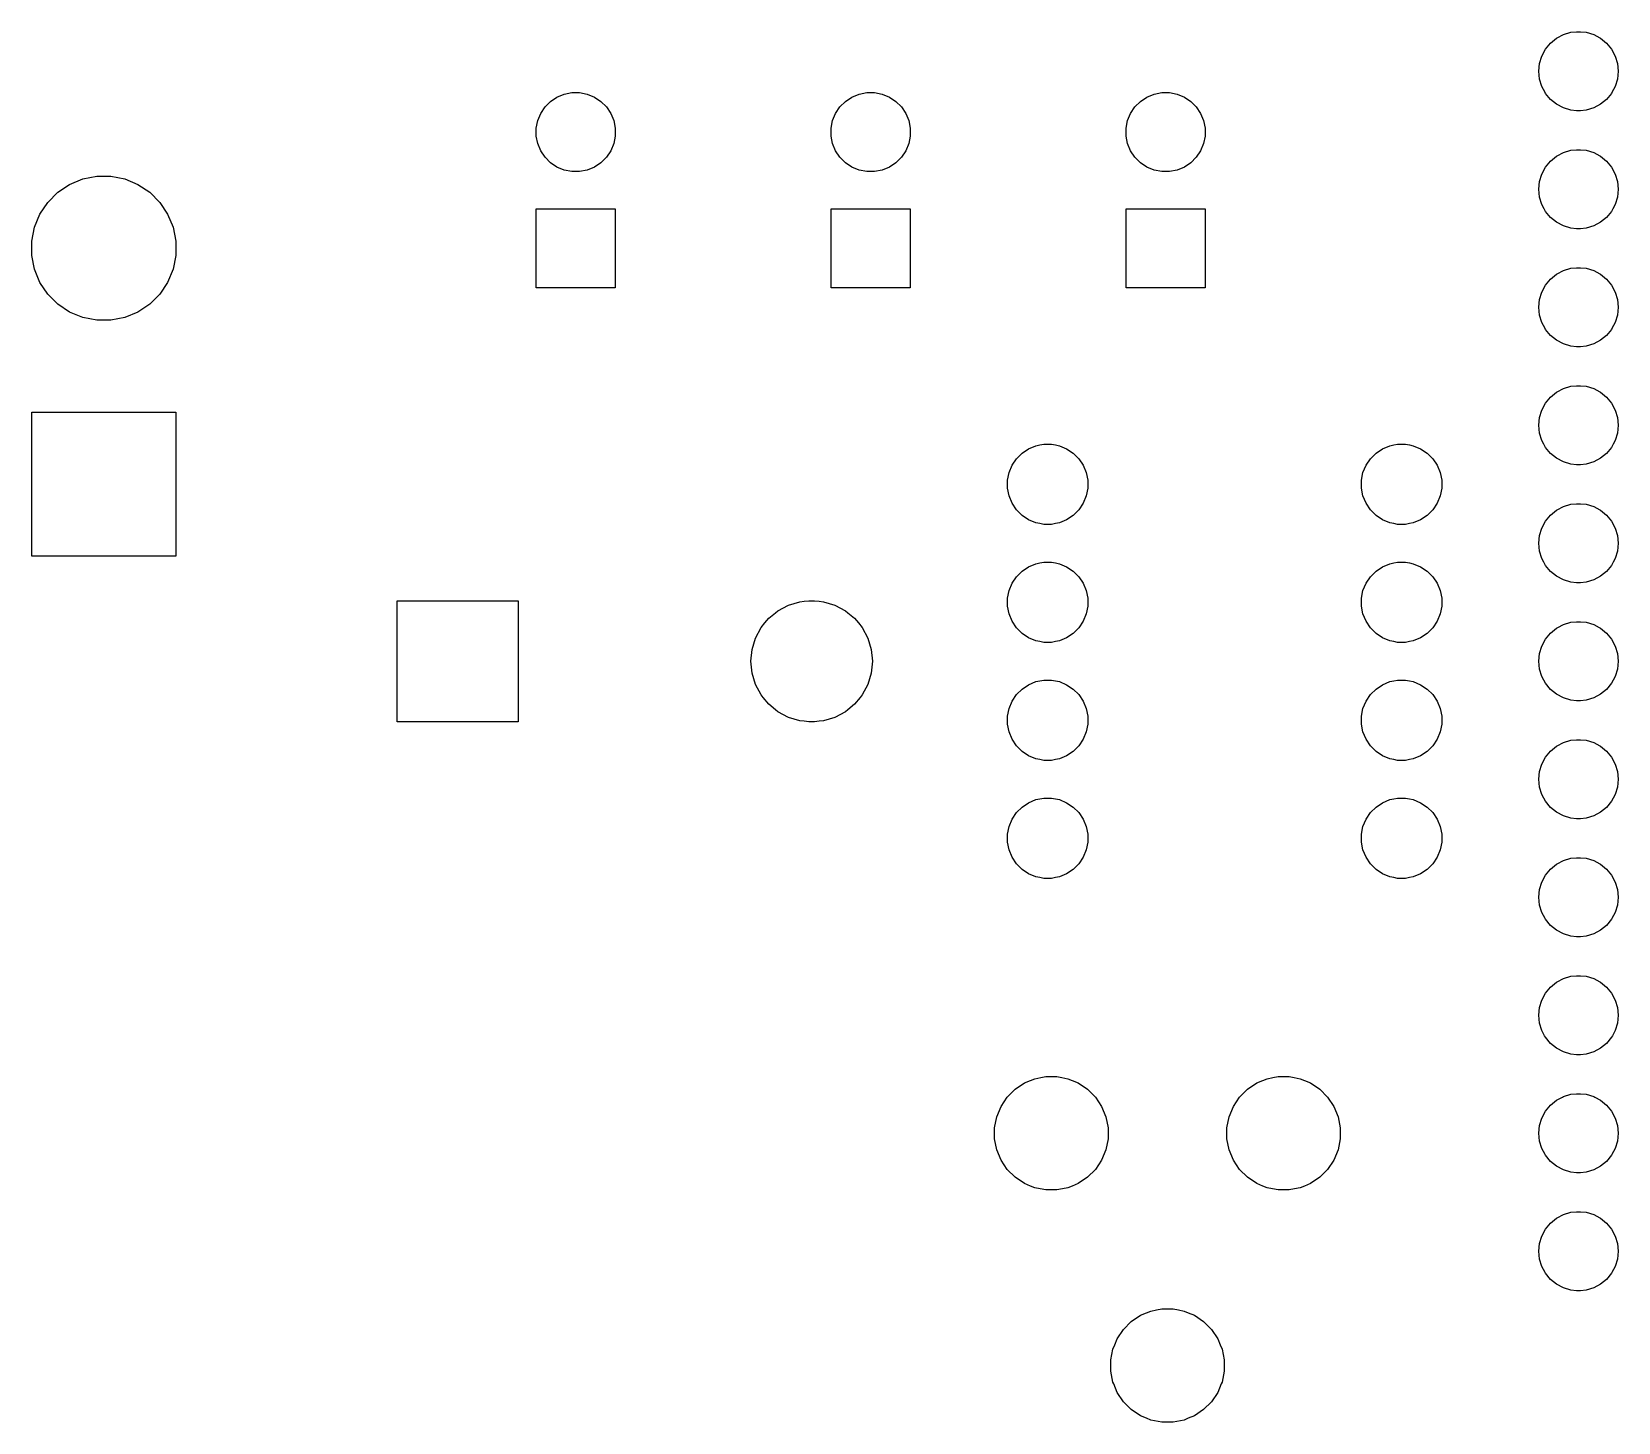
# Model space of a CAD drawing. Extents: x 67 to 158.1, y -118.7 to -39.9.
# Drawn here: x 67.03 to 101.19, y -116.71 to -86.78 of the extents above; entities that cross this region are included whole.
import ezdxf

# ---------------------------------------------------------------- set-up
doc = ezdxf.new("R2010")
doc.units = 0
doc.header["$MEASUREMENT"] = 0
doc.layers.add('BLACK', color=7, linetype='CONTINUOUS')

msp = doc.modelspace()

# ---------------------------------------------------------------- linework, layer by layer
at = {"layer": 'BLACK', "linetype": 'CONTINUOUS'}
for p, q in [((99.619, -87.1549), (99.7253, -87.0253)), ((99.7253, -87.0253), (99.8549, -86.919)), ((99.8549, -86.919), (99.8701, -86.9109)), ((99.8701, -86.9109), (100.003, -86.84)), ((100.003, -86.84), (100.163, -86.7913)), ((100.163, -86.7913), (100.288, -86.779)), ((100.288, -86.779), (100.372, -86.779)), ((100.372, -86.779), (100.497, -86.7913)), ((100.497, -86.7913), (100.657, -86.84)), ((100.657, -86.84), (100.79, -86.9109)), ((100.79, -86.9109), (100.805, -86.919)), ((100.805, -86.919), (100.935, -87.0253)), ((100.935, -87.0253), (101.041, -87.1549)), ((99.4913, -87.4632), (99.54, -87.3028)), ((99.54, -87.3028), (99.619, -87.1549)), ((99.619, -87.1549), (99.619, -87.1549)), ((101.041, -87.1549), (101.041, -87.1549)), ((101.041, -87.1549), (101.12, -87.3028)), ((101.12, -87.3028), (101.169, -87.4632)), ((99.4749, -87.63), (99.4913, -87.4632)), ((99.4913, -87.7968), (99.4749, -87.63)), ((101.169, -87.4632), (101.185, -87.63)), ((101.185, -87.63), (101.169, -87.7968)), ((78.3369, -88.1859), (78.4918, -88.1217)), ((78.4918, -88.1217), (78.6562, -88.089)), ((78.6562, -88.089), (78.8238, -88.089)), ((78.8238, -88.089), (78.9882, -88.1217)), ((78.9882, -88.1217), (79.1431, -88.1859)), ((84.6869, -88.1859), (84.8418, -88.1217)), ((84.8418, -88.1217), (85.0062, -88.089)), ((85.0062, -88.089), (85.1738, -88.089)), ((85.1738, -88.089), (85.3382, -88.1217)), ((85.3382, -88.1217), (85.4931, -88.1859)), ((91.0369, -88.1859), (91.1918, -88.1217)), ((91.1918, -88.1217), (91.3562, -88.089)), ((91.3562, -88.089), (91.5238, -88.089)), ((91.5238, -88.089), (91.6882, -88.1217)), ((91.6882, -88.1217), (91.8431, -88.1859)), ((99.54, -87.9572), (99.4913, -87.7968)), ((99.6104, -88.089), (99.54, -87.9572)), ((99.619, -88.1051), (99.6104, -88.089)), ((99.7253, -88.2347), (99.619, -88.1051)), ((101.041, -88.1051), (100.935, -88.2347)), ((101.05, -88.089), (101.041, -88.1051)), ((101.12, -87.9572), (101.05, -88.089)), ((101.169, -87.7968), (101.12, -87.9572)), ((77.9859, -88.5369), (78.079, -88.3975)), ((78.079, -88.3975), (78.1975, -88.279)), ((78.1975, -88.279), (78.3369, -88.1859)), ((79.1431, -88.1859), (79.2825, -88.279)), ((79.2825, -88.279), (79.401, -88.3975)), ((79.401, -88.3975), (79.4941, -88.5369)), ((84.3359, -88.5369), (84.429, -88.3975)), ((84.429, -88.3975), (84.5475, -88.279)), ((84.5475, -88.279), (84.6869, -88.1859)), ((85.4931, -88.1859), (85.6325, -88.279)), ((85.6325, -88.279), (85.751, -88.3975)), ((85.751, -88.3975), (85.8441, -88.5369)), ((90.6859, -88.5369), (90.779, -88.3975)), ((90.779, -88.3975), (90.8975, -88.279)), ((90.8975, -88.279), (91.0369, -88.1859)), ((91.8431, -88.1859), (91.9825, -88.279)), ((91.9825, -88.279), (92.101, -88.3975)), ((92.101, -88.3975), (92.1941, -88.5369)), ((99.8549, -88.341), (99.7253, -88.2347)), ((100.003, -88.42), (99.8549, -88.341)), ((99.8549, -88.341), (99.8549, -88.341)), ((100.163, -88.4687), (100.003, -88.42)), ((100.657, -88.42), (100.497, -88.4687)), ((100.805, -88.341), (100.657, -88.42)), ((100.935, -88.2347), (100.805, -88.341)), ((100.805, -88.341), (100.805, -88.341)), ((77.889, -88.8562), (77.9217, -88.6918)), ((77.9217, -88.6918), (77.9859, -88.5369)), ((79.4941, -88.5369), (79.5583, -88.6918)), ((79.5583, -88.6918), (79.591, -88.8562)), ((84.239, -88.8562), (84.2717, -88.6918)), ((84.2717, -88.6918), (84.3359, -88.5369)), ((85.8441, -88.5369), (85.9083, -88.6918)), ((85.9083, -88.6918), (85.941, -88.8562)), ((90.589, -88.8562), (90.6217, -88.6918)), ((90.6217, -88.6918), (90.6859, -88.5369)), ((92.1941, -88.5369), (92.2583, -88.6918)), ((92.2583, -88.6918), (92.291, -88.8562)), ((100.288, -88.481), (100.163, -88.4687)), ((100.372, -88.481), (100.288, -88.481)), ((100.497, -88.4687), (100.372, -88.481)), ((77.889, -89.0238), (77.889, -88.8562)), ((77.9217, -89.1882), (77.889, -89.0238)), ((79.591, -89.0238), (79.5583, -89.1882)), ((79.591, -88.8562), (79.591, -89.0238)), ((84.239, -89.0238), (84.239, -88.8562)), ((84.2717, -89.1882), (84.239, -89.0238)), ((85.941, -89.0238), (85.9083, -89.1882)), ((85.941, -88.8562), (85.941, -89.0238)), ((90.589, -89.0238), (90.589, -88.8562)), ((90.6217, -89.1882), (90.589, -89.0238)), ((92.291, -89.0238), (92.2583, -89.1882)), ((92.291, -88.8562), (92.291, -89.0238)), ((77.9859, -89.3431), (77.9217, -89.1882)), ((78.079, -89.4825), (77.9859, -89.3431)), ((78.1975, -89.601), (78.079, -89.4825)), ((79.401, -89.4825), (79.2825, -89.601)), ((79.4941, -89.3431), (79.401, -89.4825)), ((79.5583, -89.1882), (79.4941, -89.3431)), ((84.3359, -89.3431), (84.2717, -89.1882)), ((84.429, -89.4825), (84.3359, -89.3431)), ((84.5475, -89.601), (84.429, -89.4825)), ((85.751, -89.4825), (85.6325, -89.601)), ((85.8441, -89.3431), (85.751, -89.4825)), ((85.9083, -89.1882), (85.8441, -89.3431)), ((90.6859, -89.3431), (90.6217, -89.1882)), ((90.779, -89.4825), (90.6859, -89.3431)), ((90.8975, -89.601), (90.779, -89.4825)), ((92.101, -89.4825), (91.9825, -89.601)), ((92.1941, -89.3431), (92.101, -89.4825)), ((92.2583, -89.1882), (92.1941, -89.3431)), ((99.7253, -89.5653), (99.8549, -89.459)), ((99.8549, -89.459), (99.8701, -89.4509)), ((99.8701, -89.4509), (100.003, -89.38)), ((100.003, -89.38), (100.163, -89.3313)), ((100.163, -89.3313), (100.288, -89.319)), ((100.288, -89.319), (100.372, -89.319)), ((100.372, -89.319), (100.497, -89.3313)), ((100.497, -89.3313), (100.657, -89.38)), ((100.657, -89.38), (100.79, -89.4509)), ((100.79, -89.4509), (100.805, -89.459)), ((100.805, -89.459), (100.935, -89.5653)), ((78.3369, -89.6941), (78.1975, -89.601)), ((78.4918, -89.7583), (78.3369, -89.6941)), ((78.6562, -89.791), (78.4918, -89.7583)), ((78.8238, -89.791), (78.6562, -89.791)), ((78.9882, -89.7583), (78.8238, -89.791)), ((79.1431, -89.6941), (78.9882, -89.7583)), ((79.2825, -89.601), (79.1431, -89.6941)), ((84.6869, -89.6941), (84.5475, -89.601)), ((84.8418, -89.7583), (84.6869, -89.6941)), ((85.0062, -89.791), (84.8418, -89.7583)), ((85.1738, -89.791), (85.0062, -89.791)), ((85.3382, -89.7583), (85.1738, -89.791)), ((85.4931, -89.6941), (85.3382, -89.7583)), ((85.6325, -89.601), (85.4931, -89.6941)), ((91.0369, -89.6941), (90.8975, -89.601)), ((91.1918, -89.7583), (91.0369, -89.6941)), ((91.3562, -89.791), (91.1918, -89.7583)), ((91.5238, -89.791), (91.3562, -89.791)), ((91.6882, -89.7583), (91.5238, -89.791)), ((91.8431, -89.6941), (91.6882, -89.7583)), ((91.9825, -89.601), (91.8431, -89.6941)), ((99.54, -89.8428), (99.619, -89.6949)), ((99.619, -89.6949), (99.7253, -89.5653)), ((99.619, -89.6949), (99.619, -89.6949)), ((100.935, -89.5653), (101.041, -89.6949)), ((101.041, -89.6949), (101.041, -89.6949)), ((101.041, -89.6949), (101.12, -89.8428)), ((67.5913, -90.2353), (67.8453, -90.0655)), ((67.8453, -90.0655), (68.1276, -89.9486)), ((68.1276, -89.9486), (68.2774, -89.9188)), ((68.2774, -89.9188), (68.4272, -89.889)), ((68.4272, -89.889), (68.7328, -89.889)), ((68.7328, -89.889), (68.8826, -89.9188)), ((68.8826, -89.9188), (69.0324, -89.9486)), ((69.0324, -89.9486), (69.3147, -90.0655)), ((69.3147, -90.0655), (69.5687, -90.2353)), ((99.4749, -90.17), (99.4913, -90.0032)), ((99.4913, -90.3368), (99.4749, -90.17)), ((99.4913, -90.0032), (99.54, -89.8428)), ((101.12, -89.8428), (101.169, -90.0032)), ((101.169, -90.0032), (101.185, -90.17)), ((101.185, -90.17), (101.169, -90.3368)), ((67.2055, -90.7053), (67.3753, -90.4513)), ((67.3753, -90.4513), (67.5913, -90.2353)), ((69.5687, -90.2353), (69.7847, -90.4513)), ((69.7847, -90.4513), (69.9545, -90.7053)), ((99.54, -90.4972), (99.4913, -90.3368)), ((99.589, -90.589), (99.54, -90.4972)), ((101.12, -90.4972), (101.071, -90.589)), ((101.169, -90.3368), (101.12, -90.4972)), ((67.0886, -90.9876), (67.2055, -90.7053)), ((69.9545, -90.7053), (70.0714, -90.9876)), ((77.889, -92.291), (77.889, -90.589)), ((77.889, -90.589), (79.591, -90.589)), ((79.591, -90.589), (79.591, -92.291)), ((84.239, -92.291), (84.239, -90.589)), ((84.239, -90.589), (85.941, -90.589)), ((85.941, -90.589), (85.941, -92.291)), ((90.589, -92.291), (90.589, -90.589)), ((90.589, -90.589), (92.291, -90.589)), ((92.291, -90.589), (92.291, -92.291)), ((99.619, -90.6451), (99.589, -90.589)), ((99.7253, -90.7747), (99.619, -90.6451)), ((99.8549, -90.881), (99.7253, -90.7747)), ((100.935, -90.7747), (100.805, -90.881)), ((101.041, -90.6451), (100.935, -90.7747)), ((101.071, -90.589), (101.041, -90.6451)), ((67.029, -91.2872), (67.0886, -90.9876)), ((70.0714, -90.9876), (70.131, -91.2872)), ((100.003, -90.96), (99.8549, -90.881)), ((99.8549, -90.881), (99.8549, -90.881)), ((100.163, -91.0087), (100.003, -90.96)), ((100.288, -91.021), (100.163, -91.0087)), ((100.372, -91.021), (100.288, -91.021)), ((100.497, -91.0087), (100.372, -91.021)), ((100.657, -90.96), (100.497, -91.0087)), ((100.805, -90.881), (100.657, -90.96)), ((100.805, -90.881), (100.805, -90.881)), ((67.029, -91.5928), (67.029, -91.2872)), ((70.131, -91.2872), (70.131, -91.5928)), ((67.0886, -91.8924), (67.029, -91.5928)), ((70.131, -91.5928), (70.0714, -91.8924)), ((100.003, -91.92), (100.163, -91.8713)), ((100.163, -91.8713), (100.288, -91.859)), ((100.288, -91.859), (100.372, -91.859)), ((100.372, -91.859), (100.497, -91.8713)), ((100.497, -91.8713), (100.657, -91.92)), ((67.2055, -92.1747), (67.0886, -91.8924)), ((67.3753, -92.4287), (67.2055, -92.1747)), ((69.9545, -92.1747), (69.7847, -92.4287)), ((70.0714, -91.8924), (69.9545, -92.1747)), ((99.619, -92.2349), (99.7253, -92.1053)), ((99.7253, -92.1053), (99.8549, -91.999)), ((99.8549, -91.999), (99.8701, -91.9909)), ((99.8701, -91.9909), (100.003, -91.92)), ((100.657, -91.92), (100.79, -91.9909)), ((100.79, -91.9909), (100.805, -91.999)), ((100.805, -91.999), (100.935, -92.1053)), ((100.935, -92.1053), (101.041, -92.2349)), ((67.5913, -92.6447), (67.3753, -92.4287)), ((69.7847, -92.4287), (69.5687, -92.6447)), ((79.591, -92.291), (77.889, -92.291)), ((85.941, -92.291), (84.239, -92.291)), ((92.291, -92.291), (90.589, -92.291)), ((99.4749, -92.71), (99.4913, -92.5432)), ((99.4913, -92.5432), (99.54, -92.3828)), ((99.54, -92.3828), (99.619, -92.2349)), ((99.619, -92.2349), (99.619, -92.2349)), ((101.041, -92.2349), (101.041, -92.2349)), ((101.041, -92.2349), (101.12, -92.3828)), ((101.12, -92.3828), (101.169, -92.5432)), ((101.169, -92.5432), (101.185, -92.71)), ((67.8453, -92.8145), (67.5913, -92.6447)), ((68.1276, -92.9314), (67.8453, -92.8145)), ((69.3147, -92.8145), (69.0324, -92.9314)), ((69.5687, -92.6447), (69.3147, -92.8145)), ((99.4913, -92.8768), (99.4749, -92.71)), ((99.54, -93.0372), (99.4913, -92.8768)), ((101.169, -92.8768), (101.12, -93.0372)), ((101.185, -92.71), (101.169, -92.8768)), ((68.2774, -92.9612), (68.1276, -92.9314)), ((68.4272, -92.991), (68.2774, -92.9612)), ((68.7328, -92.991), (68.4272, -92.991)), ((68.8826, -92.9612), (68.7328, -92.991)), ((69.0324, -92.9314), (68.8826, -92.9612)), ((99.6109, -93.1699), (99.54, -93.0372)), ((99.619, -93.1851), (99.6109, -93.1699)), ((99.7253, -93.3147), (99.619, -93.1851)), ((101.041, -93.1851), (100.935, -93.3147)), ((101.049, -93.1699), (101.041, -93.1851)), ((101.12, -93.0372), (101.049, -93.1699)), ((99.8549, -93.421), (99.7253, -93.3147)), ((100.003, -93.5), (99.8549, -93.421)), ((99.8549, -93.421), (99.8549, -93.421)), ((100.163, -93.5487), (100.003, -93.5)), ((100.288, -93.561), (100.163, -93.5487)), ((100.372, -93.561), (100.288, -93.561)), ((100.497, -93.5487), (100.372, -93.561)), ((100.657, -93.5), (100.497, -93.5487)), ((100.805, -93.421), (100.657, -93.5)), ((100.935, -93.3147), (100.805, -93.421)), ((100.805, -93.421), (100.805, -93.421)), ((99.7253, -94.6453), (99.8549, -94.539)), ((99.8549, -94.539), (99.8701, -94.5309)), ((99.8701, -94.5309), (100.003, -94.46)), ((100.003, -94.46), (100.163, -94.4113)), ((100.163, -94.4113), (100.288, -94.399)), ((100.288, -94.399), (100.372, -94.399)), ((100.372, -94.399), (100.497, -94.4113)), ((100.497, -94.4113), (100.657, -94.46)), ((100.657, -94.46), (100.79, -94.5309)), ((100.79, -94.5309), (100.805, -94.539)), ((100.805, -94.539), (100.935, -94.6453)), ((99.4913, -95.0832), (99.54, -94.9228)), ((99.54, -94.9228), (99.619, -94.7749)), ((99.619, -94.7749), (99.7253, -94.6453)), ((99.619, -94.7749), (99.619, -94.7749)), ((100.935, -94.6453), (101.041, -94.7749)), ((101.041, -94.7749), (101.041, -94.7749)), ((101.041, -94.7749), (101.12, -94.9228)), ((101.12, -94.9228), (101.169, -95.0832)), ((67.029, -98.071), (67.029, -94.969)), ((67.029, -94.969), (70.131, -94.969)), ((70.131, -94.969), (70.131, -98.071)), ((99.4749, -95.25), (99.4913, -95.0832)), ((99.4913, -95.4168), (99.4749, -95.25)), ((101.169, -95.0832), (101.185, -95.25)), ((101.185, -95.25), (101.169, -95.4168)), ((99.54, -95.5772), (99.4913, -95.4168)), ((99.5822, -95.6562), (99.54, -95.5772)), ((101.12, -95.5772), (101.078, -95.6562)), ((101.169, -95.4168), (101.12, -95.5772)), ((88.1345, -96.1108), (88.229, -95.9694)), ((88.229, -95.9694), (88.3494, -95.849)), ((88.3494, -95.849), (88.4908, -95.7545)), ((88.4908, -95.7545), (88.648, -95.6894)), ((88.648, -95.6894), (88.7315, -95.6728)), ((88.7315, -95.6728), (88.8149, -95.6562)), ((88.8149, -95.6562), (88.9851, -95.6562)), ((88.9851, -95.6562), (89.0685, -95.6728)), ((89.0685, -95.6728), (89.152, -95.6894)), ((89.152, -95.6894), (89.3092, -95.7545)), ((89.3092, -95.7545), (89.4506, -95.849)), ((89.4506, -95.849), (89.571, -95.9694)), ((89.571, -95.9694), (89.6655, -96.1108)), ((95.7545, -96.1108), (95.849, -95.9694)), ((95.849, -95.9694), (95.9694, -95.849)), ((95.9694, -95.849), (96.1108, -95.7545)), ((96.1108, -95.7545), (96.268, -95.6894)), ((96.268, -95.6894), (96.3515, -95.6728)), ((96.3515, -95.6728), (96.4349, -95.6562)), ((96.4349, -95.6562), (96.6051, -95.6562)), ((96.6051, -95.6562), (96.6885, -95.6728)), ((96.6885, -95.6728), (96.772, -95.6894)), ((96.772, -95.6894), (96.9292, -95.7545)), ((96.9292, -95.7545), (97.0706, -95.849)), ((97.0706, -95.849), (97.191, -95.9694)), ((97.191, -95.9694), (97.2855, -96.1108)), ((99.619, -95.7251), (99.5822, -95.6562)), ((99.7253, -95.8547), (99.619, -95.7251)), ((99.8549, -95.961), (99.7253, -95.8547)), ((100.003, -96.04), (99.8549, -95.961)), ((99.8549, -95.961), (99.8549, -95.961)), ((100.805, -95.961), (100.657, -96.04)), ((100.935, -95.8547), (100.805, -95.961)), ((100.805, -95.961), (100.805, -95.961)), ((101.041, -95.7251), (100.935, -95.8547)), ((101.078, -95.6562), (101.041, -95.7251)), ((88.0362, -96.4349), (88.0694, -96.268)), ((88.0694, -96.268), (88.1345, -96.1108)), ((89.6655, -96.1108), (89.7306, -96.268)), ((89.7306, -96.268), (89.7638, -96.4349)), ((95.6562, -96.4349), (95.6894, -96.268)), ((95.6894, -96.268), (95.7545, -96.1108)), ((97.2855, -96.1108), (97.3506, -96.268)), ((97.3506, -96.268), (97.3838, -96.4349)), ((100.163, -96.0887), (100.003, -96.04)), ((100.288, -96.101), (100.163, -96.0887)), ((100.372, -96.101), (100.288, -96.101)), ((100.497, -96.0887), (100.372, -96.101)), ((100.657, -96.04), (100.497, -96.0887)), ((88.0362, -96.6051), (88.0362, -96.4349)), ((88.0694, -96.772), (88.0362, -96.6051)), ((89.7638, -96.6051), (89.7306, -96.772)), ((89.7638, -96.4349), (89.7638, -96.6051)), ((95.6562, -96.6051), (95.6562, -96.4349)), ((95.6894, -96.772), (95.6562, -96.6051)), ((97.3838, -96.6051), (97.3506, -96.772)), ((97.3838, -96.4349), (97.3838, -96.6051)), ((88.1345, -96.9292), (88.0694, -96.772)), ((88.229, -97.0706), (88.1345, -96.9292)), ((89.6655, -96.9292), (89.571, -97.0706)), ((89.7306, -96.772), (89.6655, -96.9292)), ((95.7545, -96.9292), (95.6894, -96.772)), ((95.849, -97.0706), (95.7545, -96.9292)), ((97.2855, -96.9292), (97.191, -97.0706)), ((97.3506, -96.772), (97.2855, -96.9292)), ((99.8706, -97.0706), (100.003, -97)), ((100.003, -97), (100.163, -96.9513)), ((100.163, -96.9513), (100.288, -96.939)), ((100.288, -96.939), (100.372, -96.939)), ((100.372, -96.939), (100.497, -96.9513)), ((100.497, -96.9513), (100.657, -97)), ((100.657, -97), (100.789, -97.0706)), ((88.3494, -97.191), (88.229, -97.0706)), ((88.4908, -97.2855), (88.3494, -97.191)), ((88.648, -97.3506), (88.4908, -97.2855)), ((89.3092, -97.2855), (89.152, -97.3506)), ((89.4506, -97.191), (89.3092, -97.2855)), ((89.571, -97.0706), (89.4506, -97.191)), ((95.9694, -97.191), (95.849, -97.0706)), ((96.1108, -97.2855), (95.9694, -97.191)), ((96.268, -97.3506), (96.1108, -97.2855)), ((96.9292, -97.2855), (96.772, -97.3506)), ((97.0706, -97.191), (96.9292, -97.2855)), ((97.191, -97.0706), (97.0706, -97.191)), ((99.54, -97.4628), (99.619, -97.3149)), ((99.619, -97.3149), (99.7253, -97.1853)), ((99.619, -97.3149), (99.619, -97.3149)), ((99.7253, -97.1853), (99.8549, -97.079)), ((99.8549, -97.079), (99.8706, -97.0706)), ((100.789, -97.0706), (100.805, -97.079)), ((100.805, -97.079), (100.935, -97.1853)), ((100.935, -97.1853), (101.041, -97.3149)), ((101.041, -97.3149), (101.041, -97.3149)), ((101.041, -97.3149), (101.12, -97.4628)), ((88.7315, -97.3672), (88.648, -97.3506)), ((88.8149, -97.3838), (88.7315, -97.3672)), ((88.9851, -97.3838), (88.8149, -97.3838)), ((89.0685, -97.3672), (88.9851, -97.3838)), ((89.152, -97.3506), (89.0685, -97.3672)), ((96.3515, -97.3672), (96.268, -97.3506)), ((96.4349, -97.3838), (96.3515, -97.3672)), ((96.6051, -97.3838), (96.4349, -97.3838)), ((96.6885, -97.3672), (96.6051, -97.3838)), ((96.772, -97.3506), (96.6885, -97.3672)), ((99.4749, -97.79), (99.4913, -97.6232)), ((99.4913, -97.6232), (99.54, -97.4628)), ((101.12, -97.4628), (101.169, -97.6232)), ((101.169, -97.6232), (101.185, -97.79)), ((99.4913, -97.9568), (99.4749, -97.79)), ((99.54, -98.1172), (99.4913, -97.9568)), ((101.169, -97.9568), (101.12, -98.1172)), ((101.185, -97.79), (101.169, -97.9568)), ((70.131, -98.071), (67.029, -98.071)), ((88.3494, -98.389), (88.4908, -98.2945)), ((88.4908, -98.2945), (88.648, -98.2294)), ((88.648, -98.2294), (88.7315, -98.2128)), ((88.7315, -98.2128), (88.8149, -98.1962)), ((88.8149, -98.1962), (88.9851, -98.1962)), ((88.9851, -98.1962), (89.0685, -98.2128)), ((89.0685, -98.2128), (89.152, -98.2294)), ((89.152, -98.2294), (89.3092, -98.2945)), ((89.3092, -98.2945), (89.4506, -98.389)), ((95.9694, -98.389), (96.1108, -98.2945)), ((96.1108, -98.2945), (96.268, -98.2294)), ((96.268, -98.2294), (96.3515, -98.2128)), ((96.3515, -98.2128), (96.4349, -98.1962)), ((96.4349, -98.1962), (96.6051, -98.1962)), ((96.6051, -98.1962), (96.6885, -98.2128)), ((96.6885, -98.2128), (96.772, -98.2294)), ((96.772, -98.2294), (96.9292, -98.2945)), ((96.9292, -98.2945), (97.0706, -98.389)), ((99.5822, -98.1962), (99.54, -98.1172)), ((99.619, -98.2651), (99.5822, -98.1962)), ((99.7253, -98.3947), (99.619, -98.2651)), ((101.041, -98.2651), (100.935, -98.3947)), ((101.078, -98.1962), (101.041, -98.2651)), ((101.12, -98.1172), (101.078, -98.1962)), ((88.0694, -98.808), (88.1345, -98.6508)), ((88.1345, -98.6508), (88.229, -98.5094)), ((88.229, -98.5094), (88.3494, -98.389)), ((89.4506, -98.389), (89.571, -98.5094)), ((89.571, -98.5094), (89.6655, -98.6508)), ((89.6655, -98.6508), (89.7306, -98.808)), ((95.6894, -98.808), (95.7545, -98.6508)), ((95.7545, -98.6508), (95.849, -98.5094)), ((95.849, -98.5094), (95.9694, -98.389)), ((97.0706, -98.389), (97.191, -98.5094)), ((97.191, -98.5094), (97.2855, -98.6508)), ((97.2855, -98.6508), (97.3506, -98.808)), ((99.8549, -98.501), (99.7253, -98.3947)), ((100.003, -98.58), (99.8549, -98.501)), ((99.8549, -98.501), (99.8549, -98.501)), ((100.163, -98.6287), (100.003, -98.58)), ((100.288, -98.641), (100.163, -98.6287)), ((100.372, -98.641), (100.288, -98.641)), ((100.497, -98.6287), (100.372, -98.641)), ((100.657, -98.58), (100.497, -98.6287)), ((100.805, -98.501), (100.657, -98.58)), ((100.935, -98.3947), (100.805, -98.501)), ((100.805, -98.501), (100.805, -98.501)), ((74.899, -101.631), (74.899, -99.029)), ((74.899, -99.029), (77.501, -99.029)), ((77.501, -99.029), (77.501, -101.631)), ((83.3197, -99.1222), (83.565, -99.0478)), ((83.565, -99.0478), (83.6605, -99.0384)), ((83.6605, -99.0384), (83.7561, -99.029)), ((83.7561, -99.029), (83.8839, -99.029)), ((83.8839, -99.029), (83.9795, -99.0384)), ((83.9795, -99.0384), (84.075, -99.0478)), ((84.075, -99.0478), (84.3203, -99.1222)), ((88.0362, -98.9749), (88.0694, -98.808)), ((88.0362, -99.1451), (88.0362, -98.9749)), ((89.7306, -98.808), (89.7638, -98.9749)), ((89.7638, -98.9749), (89.7638, -99.1451)), ((95.6562, -98.9749), (95.6894, -98.808)), ((95.6562, -99.1451), (95.6562, -98.9749)), ((97.3506, -98.808), (97.3838, -98.9749)), ((97.3838, -98.9749), (97.3838, -99.1451)), ((82.8956, -99.4056), (83.0421, -99.2854)), ((83.0421, -99.2854), (83.0937, -99.243)), ((83.0937, -99.243), (83.3197, -99.1222)), ((84.3203, -99.1222), (84.5463, -99.243)), ((84.5463, -99.243), (84.5979, -99.2854)), ((84.5979, -99.2854), (84.7444, -99.4056)), ((88.0694, -99.312), (88.0362, -99.1451)), ((88.1345, -99.4692), (88.0694, -99.312)), ((89.7306, -99.312), (89.6655, -99.4692)), ((89.7638, -99.1451), (89.7306, -99.312)), ((95.6894, -99.312), (95.6562, -99.1451)), ((95.7545, -99.4692), (95.6894, -99.312)), ((97.3506, -99.312), (97.2855, -99.4692)), ((97.3838, -99.1451), (97.3506, -99.312)), ((82.6122, -99.8297), (82.733, -99.6037)), ((82.733, -99.6037), (82.8145, -99.5045)), ((82.8145, -99.5045), (82.8956, -99.4056)), ((84.7444, -99.4056), (84.8255, -99.5045)), ((84.8255, -99.5045), (84.907, -99.6037)), ((84.907, -99.6037), (85.0278, -99.8297)), ((88.229, -99.6106), (88.1345, -99.4692)), ((88.3494, -99.731), (88.229, -99.6106)), ((88.4908, -99.8255), (88.3494, -99.731)), ((89.4506, -99.731), (89.3092, -99.8255)), ((89.571, -99.6106), (89.4506, -99.731)), ((89.6655, -99.4692), (89.571, -99.6106)), ((95.849, -99.6106), (95.7545, -99.4692)), ((95.9694, -99.731), (95.849, -99.6106)), ((96.1108, -99.8255), (95.9694, -99.731)), ((97.0706, -99.731), (96.9292, -99.8255)), ((97.191, -99.6106), (97.0706, -99.731)), ((97.2855, -99.4692), (97.191, -99.6106)), ((99.619, -99.8549), (99.7253, -99.7253)), ((99.7253, -99.7253), (99.8549, -99.619)), ((99.8549, -99.619), (99.8835, -99.6037)), ((99.8835, -99.6037), (100.003, -99.54)), ((100.003, -99.54), (100.163, -99.4913)), ((100.163, -99.4913), (100.288, -99.479)), ((100.288, -99.479), (100.372, -99.479)), ((100.372, -99.479), (100.497, -99.4913)), ((100.497, -99.4913), (100.657, -99.54)), ((100.657, -99.54), (100.776, -99.6037)), ((100.776, -99.6037), (100.805, -99.619)), ((100.805, -99.619), (100.935, -99.7253)), ((100.935, -99.7253), (101.041, -99.8549)), ((82.5127, -100.33), (82.5378, -100.075)), ((82.5378, -100.075), (82.6122, -99.8297)), ((85.0278, -99.8297), (85.1022, -100.075)), ((85.1022, -100.075), (85.1273, -100.33)), ((88.648, -99.8906), (88.4908, -99.8255)), ((88.7315, -99.9072), (88.648, -99.8906)), ((88.8149, -99.9238), (88.7315, -99.9072)), ((88.9851, -99.9238), (88.8149, -99.9238)), ((89.0685, -99.9072), (88.9851, -99.9238)), ((89.152, -99.8906), (89.0685, -99.9072)), ((89.3092, -99.8255), (89.152, -99.8906)), ((96.268, -99.8906), (96.1108, -99.8255)), ((96.3515, -99.9072), (96.268, -99.8906)), ((96.4349, -99.9238), (96.3515, -99.9072)), ((96.6051, -99.9238), (96.4349, -99.9238)), ((96.6885, -99.9072), (96.6051, -99.9238)), ((96.772, -99.8906), (96.6885, -99.9072)), ((96.9292, -99.8255), (96.772, -99.8906)), ((99.4913, -100.163), (99.54, -100.003)), ((99.54, -100.003), (99.619, -99.8549)), ((99.619, -99.8549), (99.619, -99.8549)), ((101.041, -99.8549), (101.041, -99.8549)), ((101.041, -99.8549), (101.12, -100.003)), ((101.12, -100.003), (101.169, -100.163)), ((82.5378, -100.585), (82.5127, -100.33)), ((85.1273, -100.33), (85.1022, -100.585)), ((99.4749, -100.33), (99.4913, -100.163)), ((99.4913, -100.497), (99.4749, -100.33)), ((101.169, -100.163), (101.185, -100.33)), ((101.185, -100.33), (101.169, -100.497)), ((82.6122, -100.83), (82.5378, -100.585)), ((85.1022, -100.585), (85.0278, -100.83)), ((88.648, -100.769), (88.7315, -100.753)), ((88.7315, -100.753), (88.8149, -100.736)), ((88.8149, -100.736), (88.9851, -100.736)), ((88.9851, -100.736), (89.0685, -100.753)), ((89.0685, -100.753), (89.152, -100.769)), ((96.268, -100.769), (96.3515, -100.753)), ((96.3515, -100.753), (96.4349, -100.736)), ((96.4349, -100.736), (96.6051, -100.736)), ((96.6051, -100.736), (96.6885, -100.753)), ((96.6885, -100.753), (96.772, -100.769)), ((99.54, -100.657), (99.4913, -100.497)), ((99.5822, -100.736), (99.54, -100.657)), ((99.619, -100.805), (99.5822, -100.736)), ((101.078, -100.736), (101.041, -100.805)), ((101.12, -100.657), (101.078, -100.736)), ((101.169, -100.497), (101.12, -100.657)), ((82.733, -101.056), (82.6122, -100.83)), ((82.7754, -101.108), (82.733, -101.056)), ((84.907, -101.056), (84.8646, -101.108)), ((85.0278, -100.83), (84.907, -101.056)), ((88.1345, -101.191), (88.229, -101.049)), ((88.229, -101.049), (88.3494, -100.929)), ((88.3494, -100.929), (88.4908, -100.835)), ((88.4908, -100.835), (88.648, -100.769)), ((89.152, -100.769), (89.3092, -100.835)), ((89.3092, -100.835), (89.4506, -100.929)), ((89.4506, -100.929), (89.571, -101.049)), ((89.571, -101.049), (89.6655, -101.191)), ((95.7545, -101.191), (95.849, -101.049)), ((95.849, -101.049), (95.9694, -100.929)), ((95.9694, -100.929), (96.1108, -100.835)), ((96.1108, -100.835), (96.268, -100.769)), ((96.772, -100.769), (96.9292, -100.835)), ((96.9292, -100.835), (97.0706, -100.929)), ((97.0706, -100.929), (97.191, -101.049)), ((97.191, -101.049), (97.2855, -101.191)), ((99.7253, -100.935), (99.619, -100.805)), ((99.8549, -101.041), (99.7253, -100.935)), ((100.003, -101.12), (99.8549, -101.041)), ((99.8549, -101.041), (99.8549, -101.041)), ((100.805, -101.041), (100.657, -101.12)), ((100.935, -100.935), (100.805, -101.041)), ((100.805, -101.041), (100.805, -101.041)), ((101.041, -100.805), (100.935, -100.935)), ((82.8956, -101.254), (82.7754, -101.108)), ((83.0421, -101.375), (82.8956, -101.254)), ((83.0937, -101.417), (83.0421, -101.375)), ((83.3197, -101.538), (83.0937, -101.417)), ((84.5463, -101.417), (84.3203, -101.538)), ((84.5979, -101.375), (84.5463, -101.417)), ((84.7444, -101.254), (84.5979, -101.375)), ((84.8646, -101.108), (84.7444, -101.254)), ((88.0362, -101.515), (88.0694, -101.348)), ((88.0694, -101.348), (88.1345, -101.191)), ((89.6655, -101.191), (89.7306, -101.348)), ((89.7306, -101.348), (89.7638, -101.515)), ((95.6562, -101.515), (95.6894, -101.348)), ((95.6894, -101.348), (95.7545, -101.191)), ((97.2855, -101.191), (97.3506, -101.348)), ((97.3506, -101.348), (97.3838, -101.515)), ((100.163, -101.169), (100.003, -101.12)), ((100.288, -101.181), (100.163, -101.169)), ((100.372, -101.181), (100.288, -101.181)), ((100.497, -101.169), (100.372, -101.181)), ((100.657, -101.12), (100.497, -101.169)), ((77.501, -101.631), (74.899, -101.631)), ((83.565, -101.612), (83.3197, -101.538)), ((83.6605, -101.622), (83.565, -101.612)), ((83.7561, -101.631), (83.6605, -101.622)), ((83.8839, -101.631), (83.7561, -101.631)), ((83.9795, -101.622), (83.8839, -101.631)), ((84.075, -101.612), (83.9795, -101.622)), ((84.3203, -101.538), (84.075, -101.612)), ((88.0362, -101.685), (88.0362, -101.515)), ((88.0694, -101.852), (88.0362, -101.685)), ((89.7638, -101.685), (89.7306, -101.852)), ((89.7638, -101.515), (89.7638, -101.685)), ((95.6562, -101.685), (95.6562, -101.515)), ((95.6894, -101.852), (95.6562, -101.685)), ((97.3838, -101.685), (97.3506, -101.852)), ((97.3838, -101.515), (97.3838, -101.685)), ((88.1345, -102.009), (88.0694, -101.852)), ((88.229, -102.151), (88.1345, -102.009)), ((89.6655, -102.009), (89.571, -102.151)), ((89.7306, -101.852), (89.6655, -102.009)), ((95.7545, -102.009), (95.6894, -101.852)), ((95.849, -102.151), (95.7545, -102.009)), ((97.2855, -102.009), (97.191, -102.151)), ((97.3506, -101.852), (97.2855, -102.009)), ((99.8706, -102.151), (100.003, -102.08)), ((100.003, -102.08), (100.163, -102.031)), ((100.163, -102.031), (100.288, -102.019)), ((100.288, -102.019), (100.372, -102.019)), ((100.372, -102.019), (100.497, -102.031)), ((100.497, -102.031), (100.657, -102.08)), ((100.657, -102.08), (100.789, -102.151)), ((88.3494, -102.271), (88.229, -102.151)), ((88.4908, -102.365), (88.3494, -102.271)), ((88.648, -102.431), (88.4908, -102.365)), ((88.7315, -102.447), (88.648, -102.431)), ((88.8149, -102.464), (88.7315, -102.447)), ((88.9851, -102.464), (88.8149, -102.464)), ((89.0685, -102.447), (88.9851, -102.464)), ((89.152, -102.431), (89.0685, -102.447)), ((89.3092, -102.365), (89.152, -102.431)), ((89.4506, -102.271), (89.3092, -102.365)), ((89.571, -102.151), (89.4506, -102.271)), ((95.9694, -102.271), (95.849, -102.151)), ((96.1108, -102.365), (95.9694, -102.271)), ((96.268, -102.431), (96.1108, -102.365)), ((96.3515, -102.447), (96.268, -102.431)), ((96.4349, -102.464), (96.3515, -102.447)), ((96.6051, -102.464), (96.4349, -102.464)), ((96.6885, -102.447), (96.6051, -102.464)), ((96.772, -102.431), (96.6885, -102.447)), ((96.9292, -102.365), (96.772, -102.431)), ((97.0706, -102.271), (96.9292, -102.365)), ((97.191, -102.151), (97.0706, -102.271)), ((99.54, -102.543), (99.619, -102.395)), ((99.619, -102.395), (99.7253, -102.265)), ((99.619, -102.395), (99.619, -102.395)), ((99.7253, -102.265), (99.8549, -102.159)), ((99.8549, -102.159), (99.8706, -102.151)), ((100.789, -102.151), (100.805, -102.159)), ((100.805, -102.159), (100.935, -102.265)), ((100.935, -102.265), (101.041, -102.395)), ((101.041, -102.395), (101.041, -102.395)), ((101.041, -102.395), (101.12, -102.543)), ((99.4749, -102.87), (99.4913, -102.703)), ((99.4913, -102.703), (99.54, -102.543)), ((101.12, -102.543), (101.169, -102.703)), ((101.169, -102.703), (101.185, -102.87)), ((99.4913, -103.037), (99.4749, -102.87)), ((99.54, -103.197), (99.4913, -103.037)), ((101.169, -103.037), (101.12, -103.197)), ((101.185, -102.87), (101.169, -103.037)), ((88.229, -103.589), (88.3494, -103.469)), ((88.3494, -103.469), (88.4908, -103.375)), ((88.4908, -103.375), (88.648, -103.309)), ((88.648, -103.309), (88.7315, -103.293)), ((88.7315, -103.293), (88.8149, -103.276)), ((88.8149, -103.276), (88.9851, -103.276)), ((88.9851, -103.276), (89.0685, -103.293)), ((89.0685, -103.293), (89.152, -103.309)), ((89.152, -103.309), (89.3092, -103.375)), ((89.3092, -103.375), (89.4506, -103.469)), ((89.4506, -103.469), (89.571, -103.589)), ((95.849, -103.589), (95.9694, -103.469)), ((95.9694, -103.469), (96.1108, -103.375)), ((96.1108, -103.375), (96.268, -103.309)), ((96.268, -103.309), (96.3515, -103.293)), ((96.3515, -103.293), (96.4349, -103.276)), ((96.4349, -103.276), (96.6051, -103.276)), ((96.6051, -103.276), (96.6885, -103.293)), ((96.6885, -103.293), (96.772, -103.309)), ((96.772, -103.309), (96.9292, -103.375)), ((96.9292, -103.375), (97.0706, -103.469)), ((97.0706, -103.469), (97.191, -103.589)), ((99.5822, -103.276), (99.54, -103.197)), ((99.619, -103.345), (99.5822, -103.276)), ((99.7253, -103.475), (99.619, -103.345)), ((99.8549, -103.581), (99.7253, -103.475)), ((100.935, -103.475), (100.805, -103.581)), ((101.041, -103.345), (100.935, -103.475)), ((101.078, -103.276), (101.041, -103.345)), ((101.12, -103.197), (101.078, -103.276)), ((88.0694, -103.888), (88.1345, -103.731)), ((88.1345, -103.731), (88.229, -103.589)), ((89.571, -103.589), (89.6655, -103.731)), ((89.6655, -103.731), (89.7306, -103.888)), ((95.6894, -103.888), (95.7545, -103.731)), ((95.7545, -103.731), (95.849, -103.589)), ((97.191, -103.589), (97.2855, -103.731)), ((97.2855, -103.731), (97.3506, -103.888)), ((100.003, -103.66), (99.8549, -103.581)), ((99.8549, -103.581), (99.8549, -103.581)), ((100.163, -103.709), (100.003, -103.66)), ((100.288, -103.721), (100.163, -103.709)), ((100.372, -103.721), (100.288, -103.721)), ((100.497, -103.709), (100.372, -103.721)), ((100.657, -103.66), (100.497, -103.709)), ((100.805, -103.581), (100.657, -103.66)), ((100.805, -103.581), (100.805, -103.581)), ((88.0362, -104.055), (88.0694, -103.888)), ((88.0362, -104.225), (88.0362, -104.055)), ((89.7306, -103.888), (89.7638, -104.055)), ((89.7638, -104.055), (89.7638, -104.225)), ((95.6562, -104.055), (95.6894, -103.888)), ((95.6562, -104.225), (95.6562, -104.055)), ((97.3506, -103.888), (97.3838, -104.055)), ((97.3838, -104.055), (97.3838, -104.225)), ((88.0694, -104.392), (88.0362, -104.225)), ((88.1345, -104.549), (88.0694, -104.392)), ((89.7306, -104.392), (89.6655, -104.549)), ((89.7638, -104.225), (89.7306, -104.392)), ((95.6894, -104.392), (95.6562, -104.225)), ((95.7545, -104.549), (95.6894, -104.392)), ((97.3506, -104.392), (97.2855, -104.549)), ((97.3838, -104.225), (97.3506, -104.392)), ((88.229, -104.691), (88.1345, -104.549)), ((88.3494, -104.811), (88.229, -104.691)), ((88.4908, -104.905), (88.3494, -104.811)), ((89.4506, -104.811), (89.3092, -104.905)), ((89.571, -104.691), (89.4506, -104.811)), ((89.6655, -104.549), (89.571, -104.691)), ((95.849, -104.691), (95.7545, -104.549)), ((95.9694, -104.811), (95.849, -104.691)), ((96.1108, -104.905), (95.9694, -104.811)), ((97.0706, -104.811), (96.9292, -104.905)), ((97.191, -104.691), (97.0706, -104.811)), ((97.2855, -104.549), (97.191, -104.691)), ((99.619, -104.935), (99.7253, -104.805)), ((99.7253, -104.805), (99.8549, -104.699)), ((99.8549, -104.699), (99.8706, -104.691)), ((99.8706, -104.691), (100.003, -104.62)), ((100.003, -104.62), (100.163, -104.571)), ((100.163, -104.571), (100.288, -104.559)), ((100.288, -104.559), (100.372, -104.559)), ((100.372, -104.559), (100.497, -104.571)), ((100.497, -104.571), (100.657, -104.62)), ((100.657, -104.62), (100.789, -104.691)), ((100.789, -104.691), (100.805, -104.699)), ((100.805, -104.699), (100.935, -104.805)), ((100.935, -104.805), (101.041, -104.935)), ((88.648, -104.971), (88.4908, -104.905)), ((88.7315, -104.987), (88.648, -104.971)), ((88.8149, -105.004), (88.7315, -104.987)), ((88.9851, -105.004), (88.8149, -105.004)), ((89.0685, -104.987), (88.9851, -105.004)), ((89.152, -104.971), (89.0685, -104.987)), ((89.3092, -104.905), (89.152, -104.971)), ((96.268, -104.971), (96.1108, -104.905)), ((96.3515, -104.987), (96.268, -104.971)), ((96.4349, -105.004), (96.3515, -104.987)), ((96.6051, -105.004), (96.4349, -105.004)), ((96.6885, -104.987), (96.6051, -105.004)), ((96.772, -104.971), (96.6885, -104.987)), ((96.9292, -104.905), (96.772, -104.971)), ((99.4913, -105.243), (99.54, -105.083)), ((99.54, -105.083), (99.619, -104.935)), ((99.619, -104.935), (99.619, -104.935)), ((101.041, -104.935), (101.041, -104.935)), ((101.041, -104.935), (101.12, -105.083)), ((101.12, -105.083), (101.169, -105.243)), ((99.4749, -105.41), (99.4913, -105.243)), ((99.4913, -105.577), (99.4749, -105.41)), ((101.169, -105.243), (101.185, -105.41)), ((101.185, -105.41), (101.169, -105.577)), ((99.54, -105.737), (99.4913, -105.577)), ((99.6109, -105.87), (99.54, -105.737)), ((99.619, -105.885), (99.6109, -105.87)), ((101.049, -105.87), (101.041, -105.885)), ((101.12, -105.737), (101.049, -105.87)), ((101.169, -105.577), (101.12, -105.737)), ((99.7253, -106.015), (99.619, -105.885)), ((99.8549, -106.121), (99.7253, -106.015)), ((100.003, -106.2), (99.8549, -106.121)), ((99.8549, -106.121), (99.8549, -106.121)), ((100.163, -106.249), (100.003, -106.2)), ((100.657, -106.2), (100.497, -106.249)), ((100.805, -106.121), (100.657, -106.2)), ((100.935, -106.015), (100.805, -106.121)), ((100.805, -106.121), (100.805, -106.121)), ((101.041, -105.885), (100.935, -106.015)), ((100.288, -106.261), (100.163, -106.249)), ((100.372, -106.261), (100.288, -106.261)), ((100.497, -106.249), (100.372, -106.261)), ((99.7253, -107.345), (99.8549, -107.239)), ((99.8549, -107.239), (99.8701, -107.231)), ((99.8701, -107.231), (100.003, -107.16)), ((100.003, -107.16), (100.163, -107.111)), ((100.163, -107.111), (100.288, -107.099)), ((100.288, -107.099), (100.372, -107.099)), ((100.372, -107.099), (100.497, -107.111)), ((100.497, -107.111), (100.657, -107.16)), ((100.657, -107.16), (100.79, -107.231)), ((100.79, -107.231), (100.805, -107.239)), ((100.805, -107.239), (100.935, -107.345)), ((99.54, -107.623), (99.619, -107.475)), ((99.619, -107.475), (99.7253, -107.345)), ((99.619, -107.475), (99.619, -107.475)), ((100.935, -107.345), (101.041, -107.475)), ((101.041, -107.475), (101.041, -107.475)), ((101.041, -107.475), (101.12, -107.623)), ((99.4749, -107.95), (99.4913, -107.783)), ((99.4913, -107.783), (99.54, -107.623)), ((101.12, -107.623), (101.169, -107.783)), ((101.169, -107.783), (101.185, -107.95)), ((99.4913, -108.117), (99.4749, -107.95)), ((99.54, -108.277), (99.4913, -108.117)), ((101.169, -108.117), (101.12, -108.277)), ((101.185, -107.95), (101.169, -108.117)), ((99.6, -108.39), (99.54, -108.277)), ((99.619, -108.425), (99.6, -108.39)), ((99.7253, -108.555), (99.619, -108.425)), ((99.8549, -108.661), (99.7253, -108.555)), ((100.935, -108.555), (100.805, -108.661)), ((101.041, -108.425), (100.935, -108.555)), ((101.06, -108.39), (101.041, -108.425)), ((101.12, -108.277), (101.06, -108.39)), ((100.003, -108.74), (99.8549, -108.661)), ((99.8549, -108.661), (99.8549, -108.661)), ((100.163, -108.789), (100.003, -108.74)), ((100.288, -108.801), (100.163, -108.789)), ((100.372, -108.801), (100.288, -108.801)), ((100.497, -108.789), (100.372, -108.801)), ((100.657, -108.74), (100.497, -108.789)), ((100.805, -108.661), (100.657, -108.74)), ((100.805, -108.661), (100.805, -108.661)), ((88.6238, -109.316), (88.7518, -109.29)), ((88.7518, -109.29), (88.8597, -109.269)), ((88.8597, -109.269), (89.1003, -109.269)), ((89.1003, -109.269), (89.2082, -109.29)), ((89.2082, -109.29), (89.3362, -109.316)), ((93.6238, -109.316), (93.7518, -109.29)), ((93.7518, -109.29), (93.8597, -109.269)), ((93.8597, -109.269), (94.1003, -109.269)), ((94.1003, -109.269), (94.2082, -109.29)), ((94.2082, -109.29), (94.3362, -109.316)), ((88.0316, -109.712), (88.2017, -109.542)), ((88.2017, -109.542), (88.4016, -109.408)), ((88.4016, -109.408), (88.5318, -109.354)), ((88.5318, -109.354), (88.6238, -109.316)), ((89.3362, -109.316), (89.4282, -109.354)), ((89.4282, -109.354), (89.5584, -109.408)), ((89.5584, -109.408), (89.7583, -109.542)), ((89.7583, -109.542), (89.9284, -109.712)), ((93.0316, -109.712), (93.2017, -109.542)), ((93.2017, -109.542), (93.4016, -109.408)), ((93.4016, -109.408), (93.5318, -109.354)), ((93.5318, -109.354), (93.6238, -109.316)), ((94.3362, -109.316), (94.4282, -109.354)), ((94.4282, -109.354), (94.5584, -109.408)), ((94.5584, -109.408), (94.7583, -109.542)), ((94.7583, -109.542), (94.9284, -109.712)), ((100.163, -109.651), (100.288, -109.639)), ((100.288, -109.639), (100.372, -109.639)), ((100.372, -109.639), (100.497, -109.651)), ((87.8059, -110.134), (87.898, -109.912)), ((87.898, -109.912), (88.0316, -109.712)), ((89.9284, -109.712), (90.062, -109.912)), ((90.062, -109.912), (90.1541, -110.134)), ((92.8059, -110.134), (92.898, -109.912)), ((92.898, -109.912), (93.0316, -109.712)), ((94.9284, -109.712), (95.062, -109.912)), ((95.062, -109.912), (95.1541, -110.134)), ((99.619, -110.015), (99.7253, -109.885)), ((99.7253, -109.885), (99.8549, -109.779)), ((99.8549, -109.779), (99.9809, -109.712)), ((99.9809, -109.712), (100.003, -109.7)), ((100.003, -109.7), (100.163, -109.651)), ((100.497, -109.651), (100.657, -109.7)), ((100.657, -109.7), (100.679, -109.712)), ((100.679, -109.712), (100.805, -109.779)), ((100.805, -109.779), (100.935, -109.885)), ((100.935, -109.885), (101.041, -110.015)), ((87.759, -110.37), (87.8059, -110.134)), ((90.1541, -110.134), (90.201, -110.37)), ((92.759, -110.37), (92.8059, -110.134)), ((95.1541, -110.134), (95.201, -110.37)), ((99.4749, -110.49), (99.4913, -110.323)), ((99.4913, -110.323), (99.54, -110.163)), ((99.54, -110.163), (99.619, -110.015)), ((99.619, -110.015), (99.619, -110.015)), ((101.041, -110.015), (101.041, -110.015)), ((101.041, -110.015), (101.12, -110.163)), ((101.12, -110.163), (101.169, -110.323)), ((101.169, -110.323), (101.185, -110.49)), ((87.759, -110.61), (87.759, -110.37)), ((87.8059, -110.846), (87.759, -110.61)), ((90.201, -110.61), (90.1541, -110.846)), ((90.201, -110.37), (90.201, -110.61)), ((92.759, -110.61), (92.759, -110.37)), ((92.8059, -110.846), (92.759, -110.61)), ((95.201, -110.61), (95.1541, -110.846)), ((95.201, -110.37), (95.201, -110.61)), ((99.4913, -110.657), (99.4749, -110.49)), ((99.54, -110.817), (99.4913, -110.657)), ((101.169, -110.657), (101.12, -110.817)), ((101.185, -110.49), (101.169, -110.657)), ((87.898, -111.068), (87.8059, -110.846)), ((90.1541, -110.846), (90.062, -111.068)), ((92.898, -111.068), (92.8059, -110.846)), ((95.1541, -110.846), (95.062, -111.068)), ((99.6109, -110.95), (99.54, -110.817)), ((99.619, -110.965), (99.6109, -110.95)), ((99.7253, -111.095), (99.619, -110.965)), ((101.041, -110.965), (100.935, -111.095)), ((101.049, -110.95), (101.041, -110.965)), ((101.12, -110.817), (101.049, -110.95)), ((88.0316, -111.268), (87.898, -111.068)), ((88.2017, -111.438), (88.0316, -111.268)), ((89.9284, -111.268), (89.7583, -111.438)), ((90.062, -111.068), (89.9284, -111.268)), ((93.0316, -111.268), (92.898, -111.068)), ((93.2017, -111.438), (93.0316, -111.268)), ((94.9284, -111.268), (94.7583, -111.438)), ((95.062, -111.068), (94.9284, -111.268)), ((99.8549, -111.201), (99.7253, -111.095)), ((100.003, -111.28), (99.8549, -111.201)), ((99.8549, -111.201), (99.8549, -111.201)), ((100.163, -111.329), (100.003, -111.28)), ((100.288, -111.341), (100.163, -111.329)), ((100.372, -111.341), (100.288, -111.341)), ((100.497, -111.329), (100.372, -111.341)), ((100.657, -111.28), (100.497, -111.329)), ((100.805, -111.201), (100.657, -111.28)), ((100.935, -111.095), (100.805, -111.201)), ((100.805, -111.201), (100.805, -111.201)), ((88.4016, -111.572), (88.2017, -111.438)), ((88.5318, -111.626), (88.4016, -111.572)), ((88.6238, -111.664), (88.5318, -111.626)), ((88.7418, -111.688), (88.6238, -111.664)), ((88.8597, -111.711), (88.7418, -111.688)), ((89.2182, -111.688), (89.1003, -111.711)), ((89.3362, -111.664), (89.2182, -111.688)), ((89.4282, -111.626), (89.3362, -111.664)), ((89.5584, -111.572), (89.4282, -111.626)), ((89.7583, -111.438), (89.5584, -111.572)), ((93.4016, -111.572), (93.2017, -111.438)), ((93.5318, -111.626), (93.4016, -111.572)), ((93.6238, -111.664), (93.5318, -111.626)), ((93.7418, -111.688), (93.6238, -111.664)), ((93.8597, -111.711), (93.7418, -111.688)), ((94.2182, -111.688), (94.1003, -111.711)), ((94.3362, -111.664), (94.2182, -111.688)), ((94.4282, -111.626), (94.3362, -111.664)), ((94.5584, -111.572), (94.4282, -111.626)), ((94.7583, -111.438), (94.5584, -111.572)), ((89.1003, -111.711), (88.8597, -111.711)), ((94.1003, -111.711), (93.8597, -111.711)), ((99.7253, -112.425), (99.8549, -112.319)), ((99.8549, -112.319), (99.8701, -112.311)), ((99.8701, -112.311), (100.003, -112.24)), ((100.003, -112.24), (100.163, -112.191)), ((100.163, -112.191), (100.288, -112.179)), ((100.288, -112.179), (100.372, -112.179)), ((100.372, -112.179), (100.497, -112.191)), ((100.497, -112.191), (100.657, -112.24)), ((100.657, -112.24), (100.79, -112.311)), ((100.79, -112.311), (100.805, -112.319)), ((100.805, -112.319), (100.935, -112.425)), ((99.4913, -112.863), (99.54, -112.703)), ((99.54, -112.703), (99.619, -112.555)), ((99.619, -112.555), (99.7253, -112.425)), ((99.619, -112.555), (99.619, -112.555)), ((100.935, -112.425), (101.041, -112.555)), ((101.041, -112.555), (101.041, -112.555)), ((101.041, -112.555), (101.12, -112.703)), ((101.12, -112.703), (101.169, -112.863)), ((99.4749, -113.03), (99.4913, -112.863)), ((99.4913, -113.197), (99.4749, -113.03)), ((101.169, -112.863), (101.185, -113.03)), ((101.185, -113.03), (101.169, -113.197)), ((99.54, -113.357), (99.4913, -113.197)), ((99.6109, -113.49), (99.54, -113.357)), ((101.12, -113.357), (101.049, -113.49)), ((101.169, -113.197), (101.12, -113.357)), ((99.619, -113.505), (99.6109, -113.49)), ((99.7253, -113.635), (99.619, -113.505)), ((99.8549, -113.741), (99.7253, -113.635)), ((100.935, -113.635), (100.805, -113.741)), ((101.041, -113.505), (100.935, -113.635)), ((101.049, -113.49), (101.041, -113.505)), ((100.003, -113.82), (99.8549, -113.741)), ((99.8549, -113.741), (99.8549, -113.741)), ((100.163, -113.869), (100.003, -113.82)), ((100.288, -113.881), (100.163, -113.869)), ((100.372, -113.881), (100.288, -113.881)), ((100.497, -113.869), (100.372, -113.881)), ((100.657, -113.82), (100.497, -113.869)), ((100.805, -113.741), (100.657, -113.82)), ((100.805, -113.741), (100.805, -113.741)), ((90.7017, -114.542), (90.9016, -114.408)), ((90.9016, -114.408), (91.0318, -114.354)), ((91.0318, -114.354), (91.1238, -114.316)), ((91.1238, -114.316), (91.2418, -114.292)), ((91.2418, -114.292), (91.3597, -114.269)), ((91.3597, -114.269), (91.6003, -114.269)), ((91.6003, -114.269), (91.7182, -114.292)), ((91.7182, -114.292), (91.8362, -114.316)), ((91.8362, -114.316), (91.9282, -114.354)), ((91.9282, -114.354), (92.0584, -114.408)), ((92.0584, -114.408), (92.2583, -114.542)), ((90.398, -114.912), (90.5316, -114.712)), ((90.5316, -114.712), (90.7017, -114.542)), ((92.2583, -114.542), (92.4284, -114.712)), ((92.4284, -114.712), (92.562, -114.912)), ((90.3059, -115.134), (90.344, -115.042)), ((90.344, -115.042), (90.398, -114.912)), ((92.562, -114.912), (92.616, -115.042)), ((92.616, -115.042), (92.6541, -115.134)), ((90.259, -115.37), (90.3059, -115.134)), ((90.259, -115.61), (90.259, -115.37)), ((92.6541, -115.134), (92.701, -115.37)), ((92.701, -115.37), (92.701, -115.61)), ((90.3059, -115.846), (90.259, -115.61)), ((92.701, -115.61), (92.6541, -115.846)), ((90.3223, -115.886), (90.3059, -115.846)), ((90.398, -116.068), (90.3223, -115.886)), ((90.5316, -116.268), (90.398, -116.068)), ((92.562, -116.068), (92.4284, -116.268)), ((92.6377, -115.886), (92.562, -116.068)), ((92.6541, -115.846), (92.6377, -115.886)), ((90.7017, -116.438), (90.5316, -116.268)), ((90.9016, -116.572), (90.7017, -116.438)), ((92.2583, -116.438), (92.0584, -116.572)), ((92.4284, -116.268), (92.2583, -116.438)), ((91.0318, -116.626), (90.9016, -116.572)), ((91.1238, -116.664), (91.0318, -116.626)), ((91.3597, -116.711), (91.1238, -116.664)), ((91.6003, -116.711), (91.3597, -116.711)), ((91.8362, -116.664), (91.6003, -116.711)), ((91.9282, -116.626), (91.8362, -116.664)), ((92.0584, -116.572), (91.9282, -116.626))]:
    msp.add_line(p, q, dxfattribs=at)

doc.saveas('drawing.dxf')
